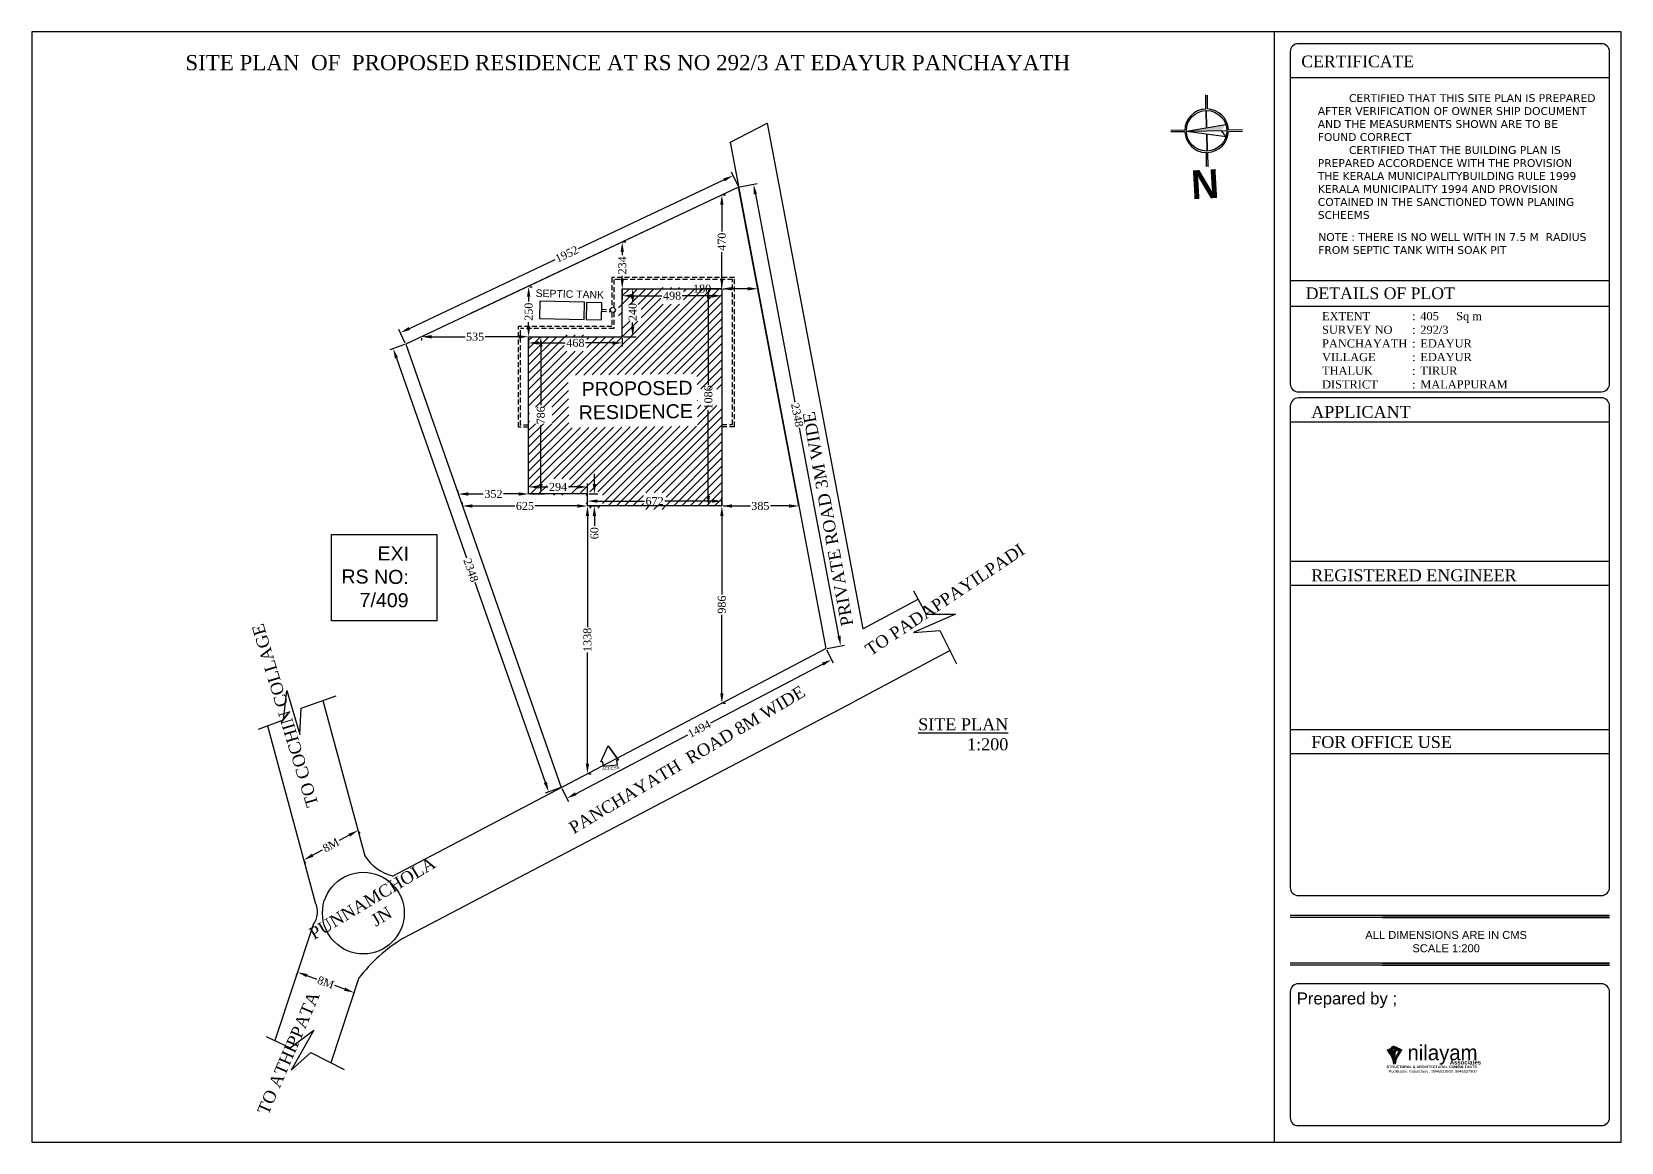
# Model space of a CAD drawing. Header units: inches. Extents: x -2903 to 3367, y -161 to 1064.
# Drawn here: x -49.4 to 30, y 254.5 to 310 of the extents above; entities that cross this region are included whole.
import ezdxf

# ---------------------------------------------------------------- set-up
doc = ezdxf.new("R2010")
doc.units = ezdxf.units.IN
doc.header["$MEASUREMENT"] = 0
doc.linetypes.add('ACAD_ISO03W100', pattern=[30, 12, -18])
doc.linetypes.add('DASHED2', pattern=[0.375, 0.25, -0.125])
doc.layers.add('--plan', color=7, linetype='Continuous')
doc.styles.add('SA', font='times.ttf')
doc.styles.get("Standard").update_dxf_attribs({"font": 'arial.ttf'})
doc.styles.add('style1', font='romand.shx', dxfattribs={"height": 5})
doc.dimstyles.new('400', dxfattribs={"dimtxt": 0.4, "dimasz": 0.5, "dimexe": 0.18, "dimexo": 0.0625, "dimgap": 0.09, "dimtad": 0, "dimdec": 0, "dimlfac": 100, "dimzin": 0, "dimdsep": 46, "dimtxsty": 'SA', "dimcen": 0.09, "dimadec": 0, "dimazin": 0, "dimtfac": 1, "dimtdec": 0, "dimtofl": 0, "dimtmove": 0, "dimatfit": 3, "dimfxl": 1, "dimtolj": 1, "dimtzin": 0, "dimarcsym": 0})

# ---------------------------------------------------------------- blocks, each defined once
blk = doc.blocks.new('*D498')
at = {"color": 0, "lineweight": -2, "transparency": 16777216}
for p, q in [((-14.129, 302.254), (-14.451, 302.935)), ((-14.826, 302.559), (-22.12, 299.115)), ((-30.561, 295.131), (-23.267, 298.574)), ((-30.769, 294.4), (-31.09, 295.08))]:
    blk.add_line(p, q, dxfattribs=at)
at = {"color": 0, "transparency": 16777216}
for points in [[(-14.862, 302.634), (-14.79, 302.483), (-14.374, 302.772)], [(-30.597, 295.206), (-30.525, 295.056), (-31.013, 294.918)]]:
    blk.add_solid(points, dxfattribs=at)
at = {"layer": 'Defpoints', "color": 0, "transparency": 16777216}
for p in [(-14.103, 302.198), (-31.013, 294.918), (-30.742, 294.343)]:
    blk.add_point(p, dxfattribs=at)
at = {"color": 0, "transparency": 16777216, "insert": (-22.693, 298.845), "char_height": 0.4, "attachment_point": 5, "rotation": 25.26928, "style": 'SA'}
blk.add_mtext('\\A1;1952', dxfattribs=at)
blk = doc.blocks.new('*D499')
at = {"color": 0, "lineweight": -2, "transparency": 16777216}
for p, q in [((-30.801, 294.323), (-31.538, 294.064)), ((-31.202, 293.652), (-27.699, 283.666)), ((-23.761, 272.439), (-27.264, 282.425)), ((-23.029, 272.166), (-23.765, 271.908))]:
    blk.add_line(p, q, dxfattribs=at)
at = {"color": 0, "transparency": 16777216}
for points in [[(-31.124, 293.68), (-31.281, 293.624), (-31.368, 294.124)], [(-23.682, 272.467), (-23.84, 272.412), (-23.596, 271.968)]]:
    blk.add_solid(points, dxfattribs=at)
at = {"layer": 'Defpoints', "color": 0, "transparency": 16777216}
for p in [(-30.742, 294.343), (-23.596, 271.968), (-22.97, 272.187)]:
    blk.add_point(p, dxfattribs=at)
at = {"color": 0, "transparency": 16777216, "insert": (-27.482, 283.046), "char_height": 0.4, "attachment_point": 5, "rotation": 289.33045, "style": 'SA'}
blk.add_mtext('\\A1;2348', dxfattribs=at)
blk = doc.blocks.new('*D500')
at = {"color": 0, "lineweight": -2, "transparency": 16777216}
for p, q in [((-9.71, 279.071), (-9.371, 278.424)), ((-9.897, 278.351), (-15.507, 275.409)), ((-22.242, 271.876), (-16.633, 274.818)), ((-22.941, 272.132), (-22.601, 271.484))]:
    blk.add_line(p, q, dxfattribs=at)
at = {"color": 0, "transparency": 16777216}
for points in [[(-9.936, 278.425), (-9.858, 278.277), (-9.454, 278.583)], [(-22.281, 271.95), (-22.203, 271.802), (-22.685, 271.644)]]:
    blk.add_solid(points, dxfattribs=at)
at = {"layer": 'Defpoints', "color": 0, "transparency": 16777216}
for p in [(-9.739, 279.127), (-9.454, 278.583), (-22.97, 272.187)]:
    blk.add_point(p, dxfattribs=at)
at = {"color": 0, "transparency": 16777216, "insert": (-16.07, 275.114), "char_height": 0.4, "attachment_point": 5, "rotation": 27.67845, "style": 'SA'}
blk.add_mtext('\\A1;1494', dxfattribs=at)
blk = doc.blocks.new('*D501')
at = {"color": 0, "lineweight": -2, "transparency": 16777216}
for p, q in [((-14.041, 302.209), (-13.178, 302.373)), ((-13.262, 301.848), (-11.296, 291.45)), ((-9.085, 279.76), (-11.051, 290.158)), ((-9.678, 279.138), (-8.815, 279.302))]:
    blk.add_line(p, q, dxfattribs=at)
at = {"color": 0, "transparency": 16777216}
for points in [[(-13.18, 301.863), (-13.344, 301.832), (-13.355, 302.339)], [(-9.003, 279.775), (-9.167, 279.744), (-8.992, 279.268)]]:
    blk.add_solid(points, dxfattribs=at)
at = {"layer": 'Defpoints', "color": 0, "transparency": 16777216}
for p in [(-14.103, 302.198), (-9.739, 279.127), (-8.992, 279.268)]:
    blk.add_point(p, dxfattribs=at)
at = {"color": 0, "transparency": 16777216, "insert": (-11.173, 290.804), "char_height": 0.4, "attachment_point": 5, "rotation": 280.70959, "style": 'SA'}
blk.add_mtext('\\A1;2348', dxfattribs=at)
blk = doc.blocks.new('*D487')
at = {"color": 0, "lineweight": -2, "transparency": 16777216}
for p, q in [((-24.535, 297.217), (-24.418, 297.217)), ((-24.598, 296.717), (-24.598, 296.483)), ((-24.598, 295.217), (-24.598, 295.451)), ((-24.535, 294.717), (-24.418, 294.717))]:
    blk.add_line(p, q, dxfattribs=at)
at = {"color": 0, "transparency": 16777216}
for points in [[(-24.681, 296.717), (-24.515, 296.717), (-24.598, 297.217)], [(-24.681, 295.217), (-24.515, 295.217), (-24.598, 294.717)]]:
    blk.add_solid(points, dxfattribs=at)
at = {"layer": 'Defpoints', "color": 0, "transparency": 16777216}
for p in [(-24.598, 297.217), (-24.598, 297.217), (-24.598, 294.717)]:
    blk.add_point(p, dxfattribs=at)
at = {"color": 0, "transparency": 16777216, "insert": (-24.598, 295.967), "char_height": 0.4, "attachment_point": 5, "rotation": 90, "style": 'SA'}
blk.add_mtext('\\A1;250', dxfattribs=at)
blk = doc.blocks.new('*D488')
at = {"color": 0, "lineweight": -2, "transparency": 16777216}
for p, q in [((-19.918, 298.953), (-19.918, 298.801)), ((-19.855, 299.453), (-19.738, 299.453)), ((-19.918, 297.617), (-19.918, 297.768)), ((-19.855, 297.117), (-19.738, 297.117))]:
    blk.add_line(p, q, dxfattribs=at)
at = {"color": 0, "transparency": 16777216}
for points in [[(-20.001, 298.953), (-19.835, 298.953), (-19.918, 299.453)], [(-20.001, 297.617), (-19.835, 297.617), (-19.918, 297.117)]]:
    blk.add_solid(points, dxfattribs=at)
at = {"layer": 'Defpoints', "color": 0, "transparency": 16777216}
for p in [(-19.918, 299.453), (-19.918, 297.117), (-19.918, 297.117)]:
    blk.add_point(p, dxfattribs=at)
at = {"color": 0, "transparency": 16777216, "insert": (-19.918, 298.285), "char_height": 0.4, "attachment_point": 5, "rotation": 90, "style": 'SA'}
blk.add_mtext('\\A1;234', dxfattribs=at)
blk = doc.blocks.new('*D489')
at = {"color": 0, "lineweight": -2, "transparency": 16777216}
for p, q in [((-14.938, 301.317), (-14.938, 299.985)), ((-14.875, 301.817), (-14.758, 301.817)), ((-14.938, 297.617), (-14.938, 298.949)), ((-14.875, 297.117), (-14.758, 297.117))]:
    blk.add_line(p, q, dxfattribs=at)
at = {"color": 0, "transparency": 16777216}
for points in [[(-15.021, 301.317), (-14.855, 301.317), (-14.938, 301.817)], [(-15.021, 297.617), (-14.855, 297.617), (-14.938, 297.117)]]:
    blk.add_solid(points, dxfattribs=at)
at = {"layer": 'Defpoints', "color": 0, "transparency": 16777216}
for p in [(-14.938, 301.817), (-14.938, 297.117), (-14.938, 297.117)]:
    blk.add_point(p, dxfattribs=at)
at = {"color": 0, "transparency": 16777216, "insert": (-14.938, 299.467), "char_height": 0.4, "attachment_point": 5, "rotation": 90, "style": 'SA'}
blk.add_mtext('\\A1;470', dxfattribs=at)
blk = doc.blocks.new('*D490')
at = {"color": 0, "lineweight": -2, "transparency": 16777216}
for p, q in [((-14.938, 297.179), (-14.938, 297.297)), ((-13.142, 297.179), (-13.142, 297.297)), ((-14.938, 297.117), (-15.438, 297.117)), ((-13.642, 297.117), (-14.438, 297.117))]:
    blk.add_line(p, q, dxfattribs=at)
at = {"color": 0, "transparency": 16777216}
for points in [[(-14.438, 297.2), (-14.438, 297.033), (-14.938, 297.117)], [(-13.642, 297.2), (-13.642, 297.033), (-13.142, 297.117)]]:
    blk.add_solid(points, dxfattribs=at)
at = {"layer": 'Defpoints', "color": 0, "transparency": 16777216}
for p in [(-14.938, 297.117), (-14.938, 297.117), (-13.142, 297.117)]:
    blk.add_point(p, dxfattribs=at)
at = {"color": 0, "transparency": 16777216, "insert": (-15.926, 297.117), "char_height": 0.4, "attachment_point": 5, "style": 'SA'}
blk.add_mtext('\\A1;180', dxfattribs=at)
blk = doc.blocks.new('*D491')
at = {"color": 0, "lineweight": -2, "transparency": 16777216}
for p, q in [((-14.938, 286.319), (-14.938, 286.437)), ((-14.438, 286.257), (-13.514, 286.257)), ((-11.588, 286.257), (-12.511, 286.257)), ((-11.088, 286.319), (-11.088, 286.437))]:
    blk.add_line(p, q, dxfattribs=at)
at = {"color": 0, "transparency": 16777216}
for points in [[(-14.438, 286.34), (-14.438, 286.173), (-14.938, 286.257)], [(-11.588, 286.34), (-11.588, 286.173), (-11.088, 286.257)]]:
    blk.add_solid(points, dxfattribs=at)
at = {"layer": 'Defpoints', "color": 0, "transparency": 16777216}
for p in [(-14.938, 286.257), (-14.938, 286.257), (-11.088, 286.257)]:
    blk.add_point(p, dxfattribs=at)
at = {"color": 0, "transparency": 16777216, "insert": (-13.013, 286.257), "char_height": 0.4, "attachment_point": 5, "style": 'SA'}
blk.add_mtext('\\A1;385', dxfattribs=at)
blk = doc.blocks.new('*D492')
at = {"color": 0, "lineweight": -2, "transparency": 16777216}
for p, q in [((-14.875, 286.257), (-14.758, 286.257)), ((-14.938, 285.757), (-14.938, 281.838)), ((-14.938, 276.9), (-14.938, 280.819)), ((-14.875, 276.4), (-14.758, 276.4))]:
    blk.add_line(p, q, dxfattribs=at)
at = {"color": 0, "transparency": 16777216}
for points in [[(-15.021, 285.757), (-14.855, 285.757), (-14.938, 286.257)], [(-15.021, 276.9), (-14.855, 276.9), (-14.938, 276.4)]]:
    blk.add_solid(points, dxfattribs=at)
at = {"layer": 'Defpoints', "color": 0, "transparency": 16777216}
for p in [(-14.938, 286.257), (-14.938, 286.257), (-14.938, 276.4)]:
    blk.add_point(p, dxfattribs=at)
at = {"color": 0, "transparency": 16777216, "insert": (-14.938, 281.328), "char_height": 0.4, "attachment_point": 5, "rotation": 90, "style": 'SA'}
blk.add_mtext('\\A1;986', dxfattribs=at)
blk = doc.blocks.new('*D493')
at = {"color": 0, "lineweight": -2, "transparency": 16777216}
for p, q in [((-21.595, 286.257), (-21.478, 286.257)), ((-21.658, 285.757), (-21.658, 280.195)), ((-21.658, 273.375), (-21.658, 278.937)), ((-21.595, 272.875), (-21.478, 272.875))]:
    blk.add_line(p, q, dxfattribs=at)
at = {"color": 0, "transparency": 16777216}
for points in [[(-21.741, 285.757), (-21.575, 285.757), (-21.658, 286.257)], [(-21.741, 273.375), (-21.575, 273.375), (-21.658, 272.875)]]:
    blk.add_solid(points, dxfattribs=at)
at = {"layer": 'Defpoints', "color": 0, "transparency": 16777216}
for p in [(-21.658, 286.257), (-21.658, 272.875), (-21.658, 272.875)]:
    blk.add_point(p, dxfattribs=at)
at = {"color": 0, "transparency": 16777216, "insert": (-21.658, 279.566), "char_height": 0.4, "attachment_point": 5, "rotation": 90, "style": 'SA'}
blk.add_mtext('\\A1;1338', dxfattribs=at)
blk = doc.blocks.new('*D494')
at = {"color": 0, "lineweight": -2, "transparency": 16777216}
for p, q in [((-28.116, 286.919), (-28.116, 287.037)), ((-27.616, 286.857), (-26.866, 286.857)), ((-25.098, 286.857), (-25.848, 286.857)), ((-24.598, 286.919), (-24.598, 287.037))]:
    blk.add_line(p, q, dxfattribs=at)
at = {"color": 0, "transparency": 16777216}
for points in [[(-27.616, 286.94), (-27.616, 286.773), (-28.116, 286.857)], [(-25.098, 286.94), (-25.098, 286.773), (-24.598, 286.857)]]:
    blk.add_solid(points, dxfattribs=at)
at = {"layer": 'Defpoints', "color": 0, "transparency": 16777216}
for p in [(-28.116, 286.857), (-24.598, 286.857), (-24.598, 286.857)]:
    blk.add_point(p, dxfattribs=at)
at = {"color": 0, "transparency": 16777216, "insert": (-26.357, 286.857), "char_height": 0.4, "attachment_point": 5, "style": 'SA'}
blk.add_mtext('\\A1;352', dxfattribs=at)
blk = doc.blocks.new('*D495')
at = {"color": 0, "lineweight": -2, "transparency": 16777216}
for p, q in [((-29.951, 294.654), (-29.951, 294.537)), ((-29.451, 294.717), (-27.774, 294.717)), ((-25.098, 294.717), (-26.775, 294.717)), ((-24.598, 294.654), (-24.598, 294.537))]:
    blk.add_line(p, q, dxfattribs=at)
at = {"color": 0, "transparency": 16777216}
for points in [[(-29.451, 294.8), (-29.451, 294.633), (-29.951, 294.717)], [(-25.098, 294.8), (-25.098, 294.633), (-24.598, 294.717)]]:
    blk.add_solid(points, dxfattribs=at)
at = {"layer": 'Defpoints', "color": 0, "transparency": 16777216}
for p in [(-29.951, 294.717), (-29.951, 294.717), (-24.598, 294.717)]:
    blk.add_point(p, dxfattribs=at)
at = {"color": 0, "transparency": 16777216, "insert": (-27.274, 294.717), "char_height": 0.4, "attachment_point": 5, "style": 'SA'}
blk.add_mtext('\\A1;535', dxfattribs=at)
blk = doc.blocks.new('*D496')
at = {"color": 0, "lineweight": -2, "transparency": 16777216}
for p, q in [((-27.905, 286.319), (-27.905, 286.437)), ((-27.405, 286.257), (-25.282, 286.257)), ((-22.158, 286.257), (-24.281, 286.257)), ((-21.658, 286.319), (-21.658, 286.437))]:
    blk.add_line(p, q, dxfattribs=at)
at = {"color": 0, "transparency": 16777216}
for points in [[(-27.405, 286.34), (-27.405, 286.173), (-27.905, 286.257)], [(-22.158, 286.34), (-22.158, 286.173), (-21.658, 286.257)]]:
    blk.add_solid(points, dxfattribs=at)
at = {"layer": 'Defpoints', "color": 0, "transparency": 16777216}
for p in [(-27.905, 286.257), (-27.905, 286.257), (-21.658, 286.257)]:
    blk.add_point(p, dxfattribs=at)
at = {"color": 0, "transparency": 16777216, "insert": (-24.782, 286.257), "char_height": 0.4, "attachment_point": 5, "style": 'SA'}
blk.add_mtext('\\A1;625', dxfattribs=at)
blk = doc.blocks.new('*D502')
at = {"color": 0, "lineweight": -2, "transparency": 16777216}
for p, q in [((-15, 297.117), (-15.795, 297.117)), ((-15.615, 296.617), (-15.615, 292.321)), ((-15.615, 286.757), (-15.615, 291.052)), ((-15, 286.257), (-15.795, 286.257))]:
    blk.add_line(p, q, dxfattribs=at)
at = {"color": 0, "transparency": 16777216}
for points in [[(-15.698, 296.617), (-15.531, 296.617), (-15.615, 297.117)], [(-15.698, 286.757), (-15.531, 286.757), (-15.615, 286.257)]]:
    blk.add_solid(points, dxfattribs=at)
at = {"layer": 'Defpoints', "color": 0, "transparency": 16777216}
for p in [(-14.938, 297.117), (-15.615, 286.257), (-14.938, 286.257)]:
    blk.add_point(p, dxfattribs=at)
at = {"color": 0, "transparency": 16777216, "insert": (-15.615, 291.687), "char_height": 0.4, "attachment_point": 5, "rotation": 90, "style": 'SA'}
blk.add_mtext('\\A1;1086', dxfattribs=at)
blk = doc.blocks.new('*D503')
at = {"color": 0, "lineweight": -2, "transparency": 16777216}
for p, q in [((-19.918, 297.054), (-19.918, 296.583)), ((-19.418, 296.763), (-17.939, 296.763)), ((-15.438, 296.763), (-16.917, 296.763)), ((-14.938, 297.054), (-14.938, 296.583))]:
    blk.add_line(p, q, dxfattribs=at)
at = {"color": 0, "transparency": 16777216}
for points in [[(-19.418, 296.847), (-19.418, 296.68), (-19.918, 296.763)], [(-15.438, 296.847), (-15.438, 296.68), (-14.938, 296.763)]]:
    blk.add_solid(points, dxfattribs=at)
at = {"layer": 'Defpoints', "color": 0, "transparency": 16777216}
for p in [(-19.918, 297.117), (-14.938, 297.117), (-14.938, 296.763)]:
    blk.add_point(p, dxfattribs=at)
at = {"color": 0, "transparency": 16777216, "insert": (-17.428, 296.763), "char_height": 0.4, "attachment_point": 5, "style": 'SA'}
blk.add_mtext('\\A1;498', dxfattribs=at)
blk = doc.blocks.new('*D504')
at = {"color": 0, "lineweight": -2, "transparency": 16777216}
for p, q in [((-19.855, 297.117), (-19.217, 297.117)), ((-19.397, 296.617), (-19.397, 296.468)), ((-19.397, 295.217), (-19.397, 295.436)), ((-19.855, 294.717), (-19.217, 294.717))]:
    blk.add_line(p, q, dxfattribs=at)
at = {"color": 0, "transparency": 16777216}
for points in [[(-19.48, 296.617), (-19.314, 296.617), (-19.397, 297.117)], [(-19.48, 295.217), (-19.314, 295.217), (-19.397, 294.717)]]:
    blk.add_solid(points, dxfattribs=at)
at = {"layer": 'Defpoints', "color": 0, "transparency": 16777216}
for p in [(-19.918, 297.117), (-19.397, 297.117), (-19.918, 294.717)]:
    blk.add_point(p, dxfattribs=at)
at = {"color": 0, "transparency": 16777216, "insert": (-19.397, 295.952), "char_height": 0.4, "attachment_point": 5, "rotation": 90, "style": 'SA'}
blk.add_mtext('\\A1;240', dxfattribs=at)
blk = doc.blocks.new('*D505')
at = {"color": 0, "lineweight": -2, "transparency": 16777216}
for p, q in [((-24.598, 294.654), (-24.598, 294.227)), ((-24.098, 294.407), (-22.769, 294.407)), ((-20.418, 294.407), (-21.747, 294.407)), ((-19.918, 294.654), (-19.918, 294.227))]:
    blk.add_line(p, q, dxfattribs=at)
at = {"color": 0, "transparency": 16777216}
for points in [[(-24.098, 294.491), (-24.098, 294.324), (-24.598, 294.407)], [(-20.418, 294.491), (-20.418, 294.324), (-19.918, 294.407)]]:
    blk.add_solid(points, dxfattribs=at)
at = {"layer": 'Defpoints', "color": 0, "transparency": 16777216}
for p in [(-24.598, 294.717), (-24.598, 294.407), (-19.918, 294.717)]:
    blk.add_point(p, dxfattribs=at)
at = {"color": 0, "transparency": 16777216, "insert": (-22.258, 294.407), "char_height": 0.4, "attachment_point": 5, "style": 'SA'}
blk.add_mtext('\\A1;468', dxfattribs=at)
blk = doc.blocks.new('*D506')
at = {"color": 0, "lineweight": -2, "transparency": 16777216}
for p, q in [((-24.535, 294.717), (-23.806, 294.717)), ((-23.986, 294.217), (-23.986, 291.297)), ((-23.986, 287.357), (-23.986, 290.276)), ((-24.535, 286.857), (-23.806, 286.857))]:
    blk.add_line(p, q, dxfattribs=at)
at = {"color": 0, "transparency": 16777216}
for points in [[(-24.07, 294.217), (-23.903, 294.217), (-23.986, 294.717)], [(-24.07, 287.357), (-23.903, 287.357), (-23.986, 286.857)]]:
    blk.add_solid(points, dxfattribs=at)
at = {"layer": 'Defpoints', "color": 0, "transparency": 16777216}
for p in [(-24.598, 294.717), (-24.598, 286.857), (-23.986, 286.857)]:
    blk.add_point(p, dxfattribs=at)
at = {"color": 0, "transparency": 16777216, "insert": (-23.986, 290.787), "char_height": 0.4, "attachment_point": 5, "rotation": 90, "style": 'SA'}
blk.add_mtext('\\A1;786', dxfattribs=at)
blk = doc.blocks.new('*D507')
at = {"color": 0, "lineweight": -2, "transparency": 16777216}
for p, q in [((-24.598, 286.919), (-24.598, 287.389)), ((-24.098, 287.209), (-23.644, 287.209)), ((-22.158, 287.209), (-22.611, 287.209)), ((-21.658, 286.919), (-21.658, 287.389))]:
    blk.add_line(p, q, dxfattribs=at)
at = {"color": 0, "transparency": 16777216}
for points in [[(-24.098, 287.292), (-24.098, 287.126), (-24.598, 287.209)], [(-22.158, 287.292), (-22.158, 287.126), (-21.658, 287.209)]]:
    blk.add_solid(points, dxfattribs=at)
at = {"layer": 'Defpoints', "color": 0, "transparency": 16777216}
for p in [(-24.598, 287.209), (-24.598, 286.857), (-21.658, 286.857)]:
    blk.add_point(p, dxfattribs=at)
at = {"color": 0, "transparency": 16777216, "insert": (-23.128, 287.209), "char_height": 0.4, "attachment_point": 5, "style": 'SA'}
blk.add_mtext('\\A1;294', dxfattribs=at)
blk = doc.blocks.new('*D508')
at = {"color": 0, "lineweight": -2, "transparency": 16777216}
for p, q in [((-21.311, 287.357), (-21.311, 287.857)), ((-21.595, 286.857), (-21.131, 286.857)), ((-21.595, 286.257), (-21.131, 286.257)), ((-21.311, 285.757), (-21.311, 285.257))]:
    blk.add_line(p, q, dxfattribs=at)
at = {"color": 0, "transparency": 16777216}
for points in [[(-21.395, 287.357), (-21.228, 287.357), (-21.311, 286.857)], [(-21.395, 285.757), (-21.228, 285.757), (-21.311, 286.257)]]:
    blk.add_solid(points, dxfattribs=at)
at = {"layer": 'Defpoints', "color": 0, "transparency": 16777216}
for p in [(-21.658, 286.857), (-21.658, 286.257), (-21.311, 286.257)]:
    blk.add_point(p, dxfattribs=at)
at = {"color": 0, "transparency": 16777216, "insert": (-21.311, 284.895), "char_height": 0.4, "attachment_point": 5, "rotation": 90, "style": 'SA'}
blk.add_mtext('\\A1;60', dxfattribs=at)
blk = doc.blocks.new('*D509')
at = {"color": 0, "lineweight": -2, "transparency": 16777216}
for p, q in [((-21.658, 286.319), (-21.658, 286.682)), ((-21.158, 286.502), (-18.806, 286.502)), ((-15.438, 286.502), (-17.79, 286.502)), ((-14.938, 286.319), (-14.938, 286.682))]:
    blk.add_line(p, q, dxfattribs=at)
at = {"color": 0, "transparency": 16777216}
for points in [[(-21.158, 286.586), (-21.158, 286.419), (-21.658, 286.502)], [(-15.438, 286.586), (-15.438, 286.419), (-14.938, 286.502)]]:
    blk.add_solid(points, dxfattribs=at)
at = {"layer": 'Defpoints', "color": 0, "transparency": 16777216}
for p in [(-21.658, 286.502), (-21.658, 286.257), (-14.938, 286.257)]:
    blk.add_point(p, dxfattribs=at)
at = {"color": 0, "transparency": 16777216, "insert": (-18.298, 286.502), "char_height": 0.4, "attachment_point": 5, "style": 'SA'}
blk.add_mtext('\\A1;672', dxfattribs=at)
blk = doc.blocks.new('nilayan new')
h = blk.add_hatch(color=256)
h.set_gradient(color1=(171, 171, 160), color2=(233, 233, 231), one_color=1, tint=0.91)
h.paths.add_polyline_path([(-543.265, 296.076), (-543.464, 295.991), (-543.303, 295.916), (-543.099, 296.007)])
h.paths.add_polyline_path([(-543.099, 296.007), (-543.303, 295.916, -0.197043), (-543.05, 295.133, 0.041266), (-543.013, 295.39, -0.030102), (-543.013, 295.58, 0.069334)])
h.paths.add_polyline_path([(-542.927, 296.007), (-542.722, 295.916), (-542.561, 295.991), (-542.76, 296.076)])
h.paths.add_polyline_path([(-542.561, 295.991), (-542.722, 295.916, 0.197043), (-542.976, 295.133, -0.158169)])
h = blk.add_hatch(color=256)
h.set_gradient(color1=(13, 97, 231), color2=(163, 196, 250), one_color=1, tint=0.81, name='HEMISPHERICAL')
h.paths.add_polyline_path([(-542.848, 296.148), (-543.052, 296.23), (-543.218, 296.149), (-543.018, 296.064)])
h.paths.add_polyline_path([(-543.016, 295.622, -0.006631), (-543.013, 295.58, -0.069334), (-542.927, 296.007), (-542.882, 296.026), (-542.848, 296.148), (-543.018, 296.064)])
for p, q in [((-543.464, 295.991), (-543.265, 296.076)), ((-543.303, 295.916), (-543.464, 295.991)), ((-543.099, 296.007), (-543.303, 295.916)), ((-543.265, 296.076), (-543.099, 296.007)), ((-543.052, 296.23), (-543.218, 296.149)), ((-543.018, 296.064), (-543.218, 296.149)), ((-543.218, 296.149), (-543.163, 296.034)), ((-543.052, 296.23), (-542.848, 296.148)), ((-542.848, 296.148), (-543.018, 296.064)), ((-543.018, 296.064), (-543.016, 295.622)), ((-542.76, 296.076), (-542.927, 296.007)), ((-542.927, 296.007), (-542.722, 295.916)), ((-542.848, 296.148), (-542.882, 296.026)), ((-542.561, 295.991), (-542.76, 296.076)), ((-542.722, 295.916), (-542.561, 295.991))]:
    blk.add_line(p, q)
for points in [[(-543.265, 296.076), (-543.099, 296.007), (-543.303, 295.916), (-543.464, 295.991), (-543.265, 296.076)], [(-542.76, 296.076), (-542.561, 295.991), (-542.722, 295.916), (-542.927, 296.007), (-542.76, 296.076)]]:
    blk.add_lwpolyline(points)
for centre, radius, start, end in [((-544.579, 294.922), 1.544, 7.82588, 43.77778), ((-544.132, 295.215), 1.085, 355.64458, 40.23232), ((-544.588, 295.485), 1.579, 347.09944, 19.3132), ((-541.437, 295.485), 1.579, 160.6868, 192.90056), ((-541.893, 295.215), 1.085, 139.76768, 184.35542), ((-541.446, 294.922), 1.544, 136.22222, 172.17412)]:
    blk.add_arc(centre, radius, start, end)
at = {"attachment_point": 1}
for s, width, insert, char_height in [('{\\fBauhaus|b0|i0|c0|p2;\\C5;nilayam}', 18.84828, (-542.225, 296.297), 0.92248), ('Pookkattiri: Valanchery , 9946023500 ,9946027500', 13.33237, (-543.366, 294.786), 0.168)]:
    blk.add_mtext_dynamic_manual_height_columns(s, width=width, gutter_width=1, heights=[0], dxfattribs=dict(at, insert=insert, char_height=char_height))
for s, insert, char_height, width in [('{\\fBauhaus|b1|i0|c0|p2;Associates}', (-539.651, 295.373), 0.25945, 11.05359), ('{\\fArial Greek|b1|i0|c0|p34;STRUCTURAL & ARCHITECTURAL CONSULTANTS}', (-543.495, 295.051), 0.16, 15.33754)]:
    blk.add_mtext(s, dxfattribs=dict(at, insert=insert, char_height=char_height, width=width))
blk = doc.blocks.new('*D510')
at = {"color": 0, "lineweight": -2, "transparency": 16777216}
for p, q in [((-36.151, 262.958), (-36.214, 262.785)), ((-35.682, 262.785), (-35.189, 262.607)), ((-33.8, 262.106), (-34.293, 262.284)), ((-33.329, 261.939), (-33.391, 261.767))]:
    blk.add_line(p, q, dxfattribs=at)
at = {"color": 0, "transparency": 16777216}
for points in [[(-35.654, 262.863), (-35.71, 262.707), (-36.152, 262.955)], [(-33.772, 262.184), (-33.828, 262.027), (-33.33, 261.936)]]:
    blk.add_solid(points, dxfattribs=at)
at = {"layer": 'Defpoints', "color": 0, "transparency": 16777216}
for p in [(-36.13, 263.017), (-33.33, 261.936), (-33.307, 261.998)]:
    blk.add_point(p, dxfattribs=at)
at = {"color": 0, "transparency": 16777216, "insert": (-34.741, 262.445), "char_height": 0.4, "attachment_point": 5, "rotation": 340.15577, "style": 'SA'}
blk.add_mtext('\\A1;8M', dxfattribs=at)
blk = doc.blocks.new('*D497')
at = {"color": 0, "lineweight": -2, "transparency": 16777216}
for p, q in [((-33.568, 269.801), (-34.065, 269.529)), ((-33.112, 270.009), (-33.043, 269.883)), ((-35.398, 268.801), (-34.901, 269.073)), ((-35.82, 268.53), (-35.751, 268.404))]:
    blk.add_line(p, q, dxfattribs=at)
at = {"color": 0, "transparency": 16777216}
for points in [[(-33.608, 269.874), (-33.528, 269.728), (-33.129, 270.041)], [(-35.438, 268.875), (-35.358, 268.728), (-35.837, 268.562)]]:
    blk.add_solid(points, dxfattribs=at)
at = {"layer": 'Defpoints', "color": 0, "transparency": 16777216}
for p in [(-33.142, 270.064), (-33.129, 270.041), (-35.85, 268.585)]:
    blk.add_point(p, dxfattribs=at)
at = {"color": 0, "transparency": 16777216, "insert": (-34.483, 269.301), "char_height": 0.4, "attachment_point": 5, "rotation": 28.63876, "style": 'SA'}
blk.add_mtext('\\A1;8M', dxfattribs=at)

msp = doc.modelspace()

# ---------------------------------------------------------------- hatches: boundary and pattern name
h = msp.add_hatch(color=7)
h.set_gradient(color1=(232, 75, 23), one_color=1, tint=1)
h.paths.add_polyline_path([(10.031, 305.026), (10.254, 305.334), (8.284, 304.99)])
at = {"transparency": 33554562}
h = msp.add_hatch(dxfattribs=at)
h.set_pattern_fill('ANSI31', color=256, scale=0.091)
h.set_pattern_definition([(45, (-584.41884, -116.96717), (-0.20430083, 0.20430083), [])])
h.paths.add_polyline_path([(-14.938, 297.117), (-19.918, 297.117), (-19.918, 294.717), (-24.598, 294.717), (-24.598, 286.857), (-21.658, 286.857), (-21.658, 286.257), (-14.938, 286.257)])
h.paths.add_polyline_path([(-16.147, 291.301), (-14.911, 291.272), (-14.911, 292.096), (-16.172, 292.108)])
h.paths.add_polyline_path([(-17.985, 296.348), (-16.853, 296.348), (-16.853, 297.173), (-17.985, 297.173)])
h.paths.add_polyline_path([(-20.099, 295.502), (-18.967, 295.502), (-18.967, 296.326), (-20.099, 296.326)], flags=17)
h.paths.add_polyline_path([(-22.815, 293.992), (-21.683, 293.992), (-21.683, 294.817), (-22.815, 294.817)], flags=16)
h.paths.add_polyline_path([(-24.553, 290.372), (-23.421, 290.372), (-23.421, 291.196), (-24.553, 291.196)], flags=16)
h.paths.add_polyline_path([(-23.689, 286.794), (-22.556, 286.794), (-22.556, 287.618), (-23.689, 287.618)], flags=17)
h.paths.add_polyline_path([(-21.719, 286.142), (-20.898, 286.142), (-20.898, 286.966), (-21.719, 286.966)])
h.paths.add_polyline_path([(-18.86, 286.087), (-17.727, 286.087), (-17.727, 286.912), (-18.86, 286.912)])
h.paths.add_polyline_path([(-22.587, 290.168), (-16.152, 290.252), (-16.186, 292.873), (-22.622, 292.789)], flags=16)

# ---------------------------------------------------------------- linework, layer by layer
for p, q in [((12.666, 309.96), (12.666, 254.456)), ((13.454, 307.673), (29.439, 307.673)), ((-14.544, 304.429), (-12.673, 305.399)), ((-12.673, 305.399), (-7.891, 280.117)), ((-14.526, 304.438), (-9.739, 279.127)), ((-14.103, 302.198), (-30.742, 294.343)), ((-14.103, 302.198), (-27.504, 295.872)), ((-11.088, 286.257), (-14.103, 302.198)), ((13.478, 297.535), (29.406, 297.535)), ((-20.952, 295.989), (-20.952, 295.989)), ((-20.952, 295.989), (-20.952, 295.989)), ((13.477, 296.243), (29.405, 296.243)), ((-30.742, 294.343), (-22.97, 272.187)), ((29.039, 291.664), (13.877, 291.664)), ((13.478, 290.458), (29.438, 290.458)), ((13.478, 283.499), (29.113, 283.499)), ((13.478, 283.499), (29.438, 283.499)), ((13.478, 282.292), (29.438, 282.292)), ((-7.891, 280.117), (-5.126, 281.598)), ((-5.35, 282.021), (-4.728, 280.842)), ((-3.251, 280.857), (-5.356, 279.934)), ((-4.728, 280.842), (-3.251, 280.857)), ((-5.356, 279.934), (-4.037, 280.038)), ((-4.037, 280.038), (-3.21, 278.367)), ((-31.405, 267.762), (-9.739, 279.127)), ((-8.323, 276.482), (-3.545, 279.042)), ((-36.859, 275.574), (-36.69, 277.041)), ((-36.69, 277.041), (-36.035, 274.837)), ((-35.975, 276.159), (-34.215, 276.772)), ((-34.893, 276.536), (-32.79, 268.764)), ((-36.035, 274.837), (-35.975, 276.159)), ((-30.863, 264.659), (-8.346, 276.47)), ((-38.106, 275.103), (-36.859, 275.574)), ((-37.658, 275.272), (-35.269, 266.44)), ((13.478, 275.093), (29.438, 275.093)), ((13.478, 275.093), (29.113, 275.093)), ((-20.982, 273.464), (-20.621, 274.268)), ((-20.621, 274.268), (-20.108, 273.559)), ((-20.108, 273.559), (-20.592, 274.228)), ((-20.889, 273.474), (-20.982, 273.464)), ((-20.862, 273.232), (-20.889, 273.474)), ((-20.108, 273.559), (-20.202, 273.549)), ((-20.202, 273.549), (-20.176, 273.306)), ((13.478, 273.887), (29.438, 273.887)), ((-20.176, 273.306), (-20.862, 273.232)), ((29.438, 265.79), (13.478, 265.79)), ((29.438, 265.69), (13.478, 265.69)), ((18.087, 265.79), (29.438, 265.79)), ((18.087, 265.69), (29.438, 265.69)), ((-35.363, 265.327), (-37.287, 259.533)), ((29.438, 263.411), (13.478, 263.411)), ((29.438, 263.311), (13.478, 263.311)), ((18.087, 263.411), (29.438, 263.411)), ((18.087, 263.411), (29.438, 263.411)), ((18.087, 263.311), (29.438, 263.311)), ((18.087, 263.311), (29.438, 263.311)), ((-33.086, 262.664), (-34.492, 258.43)), ((-36.515, 259.166), (-35.34, 260.06)), ((-35.34, 260.06), (-36.476, 258.061)), ((-37.718, 259.739), (-36.515, 259.166)), ((-36.476, 258.061), (-35.481, 258.933)), ((-35.481, 258.933), (-33.819, 258.088))]:
    msp.add_line(p, q)
at = {"color": 7}
for p, q in [((9.238, 306.805), (9.245, 306.1)), ((9.316, 306.796), (9.323, 306.1)), ((9.275, 306.022), (9.292, 305.166)), ((9.292, 305.166), (9.275, 306.022)), ((8.284, 304.99), (10.254, 305.334)), ((8.205, 305.038), (7.506, 305.031)), ((8.206, 304.96), (7.507, 304.953)), ((8.284, 304.99), (10.307, 305.031)), ((8.284, 304.99), (10.307, 305.031)), ((8.284, 304.99), (10.267, 304.727)), ((9.299, 304.855), (9.316, 303.999)), ((9.316, 303.999), (9.299, 304.855)), ((10.267, 304.727), (10.031, 305.026)), ((10.385, 305.061), (11.084, 305.068)), ((10.386, 304.983), (11.085, 304.99)), ((9.268, 303.921), (9.275, 303.222)), ((9.346, 303.922), (9.353, 303.216))]:
    msp.add_line(p, q, dxfattribs=at)
at = {"linetype": 'DASHED2'}
for p, q in [((-14.299, 297.678), (-20.431, 297.678)), ((-20.431, 297.678), (-20.431, 296.186)), ((-14.399, 297.578), (-20.331, 297.578)), ((-20.331, 297.578), (-20.331, 296.178)), ((-14.399, 290.327), (-14.399, 297.578)), ((-14.299, 290.227), (-14.299, 297.678)), ((-20.952, 295.989), (-20.5, 295.985)), ((-20.951, 296.089), (-20.521, 296.085)), ((-20.431, 295.934), (-20.431, 295.223)), ((-20.331, 295.942), (-20.331, 295.123)), ((-25.109, 290.203), (-25.109, 295.223)), ((-20.431, 295.223), (-25.109, 295.223)), ((-25.009, 290.303), (-25.009, 295.123)), ((-20.331, 295.123), (-25.009, 295.123)), ((-24.598, 290.203), (-25.109, 290.203)), ((-24.598, 290.303), (-25.009, 290.303)), ((-14.938, 290.327), (-14.399, 290.327)), ((-14.938, 290.227), (-14.299, 290.227))]:
    msp.add_line(p, q, dxfattribs=at)
at = {"color": 0}
msp.add_lwpolyline([(-49.436, 254.456), (30.022, 254.456), (30.022, 309.96), (-49.436, 309.96)], close=True, dxfattribs=at)
for points in [[(29.438, 297.814), (29.439, 308.845), (29.439, 308.965, 0.414214), (29.04, 309.364), (13.878, 309.364, 0.426368), (13.479, 308.965), (13.479, 308.845)], [(13.478, 308.845), (13.478, 292.61), (13.478, 292.363, 0.426368), (13.877, 291.964), (29.039, 291.964, 0.414214), (29.438, 292.363), (29.438, 292.61), (29.438, 297.814)], [(29.438, 260.983), (29.438, 261.974, 0.414214), (29.039, 262.373), (13.877, 262.373, 0.426368), (13.478, 261.974), (13.478, 260.983)], [(13.478, 260.983), (13.478, 255.682, 0.426368), (13.877, 255.283), (29.039, 255.283, 0.414214), (29.438, 255.682), (29.438, 260.983)]]:
    msp.add_lwpolyline(points, format="xyb")
msp.add_lwpolyline([(-21.658, 286.857), (-24.598, 286.857), (-24.598, 294.717), (-19.918, 294.717), (-19.918, 297.117), (-14.938, 297.117), (-14.938, 286.257), (-21.658, 286.257), (-21.658, 286.857)])
at = {"transparency": 33554687}
for points in [[(-24.058, 295.625), (-21.826, 295.577), (-21.807, 296.438), (-24.039, 296.487)], [(-21.716, 295.574), (-20.961, 295.558), (-20.942, 296.42), (-21.697, 296.436)]]:
    msp.add_lwpolyline(points, close=True, dxfattribs=at)
msp.add_lwpolyline([(29.438, 267.186), (29.438, 291.265, 0.414214), (29.039, 291.664), (13.877, 291.664, 0.386735), (13.478, 291.265), (13.478, 267.186, 0.438417), (13.877, 266.787), (29.039, 266.787, 0.414214)], format="xyb", close=True)
msp.add_lwpolyline([(-34.454, 284.835), (-29.181, 284.835), (-29.181, 280.511), (-34.454, 280.511)], close=True)
at = {"color": 7}
msp.add_circle((9.295, 305.011), 1.012, dxfattribs=at)
for centre, radius in [((-20.391, 296.06), 0.132), ((-32.86, 265.909), 2.044)]:
    msp.add_circle(centre, radius)
for centre, radius, start, end in [((9.295, 305.011), 1.09, 92.62652, 178.53919), ((9.295, 305.011), 1.09, 2.64209, 88.53919), ((9.296, 305.012), 1.091, 182.70836, 268.51101), ((9.295, 305.011), 1.09, 272.64237, 358.53919)]:
    msp.add_arc(centre, radius, start, end, dxfattribs=at)
for centre, radius, start, end in [((-30.721, 270.167), 2.5, 214.15326, 254.11511), ((-36.215, 265.959), 1.061, 323.4292, 26.93332), ((-26.343, 257.385), 8.564, 121.85838, 141.94518)]:
    msp.add_arc(centre, radius, start, end)

# ---------------------------------------------------------------- block references
at = {"xscale": 0.8233197994302455, "yscale": 0.8233197994302455, "zscale": 0.8233197994302455}
msp.add_blockref('nilayan new', (465.763, 15.368), dxfattribs=at)

# ---------------------------------------------------------------- texts
at = {"layer": '--plan', "ltscale": 0.1, "char_height": 0.6096, "width": 46.54242, "attachment_point": 1, "style": 'SA'}
for s, insert, rotation in [('PRIVATE ROAD 3M WIDE', (-8.967, 280.212), 100.26492), ('TO PADAPPAYILPADI ', (-7.848, 279.247), 33.59945), ('TO COCHIN COLLAGE ', (-35.679, 271.146), 106.93296), ('PANCHAYATH  ROAD 8M WIDE', (-22.659, 270.371), 30.84294), ('PUNNAMCHOLA\\P             JN', (-35.641, 265.08), 30.84294), ('TO ATHIPPATA ', (-38.186, 256.019), 66.71427)]:
    msp.add_mtext(s, dxfattribs=dict(at, insert=insert, rotation=rotation))
at = {"layer": '--plan', "ltscale": 0.1, "insert": (-23.242, 275.645), "char_height": 0.6, "width": 22.62466, "attachment_point": 1, "style": 'SA'}
msp.add_mtext('\\pxqr;{\\LSITE PLAN\\P}1:200', dxfattribs=at)
at = {"color": 6, "insert": (-51.431, 308.8), "char_height": 0.76, "width": 60.70622, "attachment_point": 1, "style": 'SA'}
msp.add_mtext('\\A1;\\pxqc;{\\C256;          SITE PLAN  OF  PROPOSED RESIDENCE AT RS NO 292/3 AT EDAYUR PANCHAYATH   }', dxfattribs=at)
at = {"attachment_point": 1}
for s, insert, char_height, width, style in [('{\\fTimes New Roman|b0|i0|c0|p18;CERTIFICATE}', (14.03, 308.771), 0.58425, 44.41204, 'SA'), ('{\\fVerdana|b0|i0|c0|p34;NOTE : THERE IS NO WELL WITH IN 7.5 M  RADIUS FROM SEPTIC TANK WITH SOAK PIT}', (14.877, 299.895), 0.3895, 14.78911, 'SA'), ('{\\fTimes New Roman|b0|i0|c0|p18;DETAILS OF PLOT}', (14.251, 297.183), 0.58425, 44.41204, 'SA'), ('{\\fTimes New Roman|b0|i0|c0|p18;APPLICANT}', (14.525, 291.257), 0.5985, 5.9548, 'style1'), ('{\\fTimes New Roman|b0|i0|c0|p18;REGISTERED ENGINEER}', (14.525, 283.091), 0.5985, 17.0473, 'style1'), ('{\\fTimes New Roman|b0|i0|c0|p18;FOR OFFICE USE}', (14.525, 274.76), 0.5985, 19.37305, 'style1')]:
    msp.add_mtext(s, dxfattribs=dict(at, insert=insert, char_height=char_height, width=width, style=style))
at = {"linetype": 'ACAD_ISO03W100', "insert": (14.854, 306.842), "char_height": 0.3895, "width": 13.84459, "attachment_point": 1, "style": 'SA'}
msp.add_mtext('{\\fVerdana|b0|i0|c0|p34;^ICERTIFIED THAT THIS SITE PLAN IS PREPARED AFTER VERIFICATION OF OWNER SHIP DOCUMENT AND THE MEASURMENTS SHOWN ARE TO BE FOUND CORRECT\\P^ICERTIFIED THAT THE BUILDING PLAN IS PREPARED ACCORDENCE WITH THE PROVISION THE KERALA MUNICIPALITYBUILDING RULE 1999 KERALA MUNICIPALITY 1994 AND PROVISION COTAINED IN THE SANCTIONED TOWN PLANING SCHEEMS}', dxfattribs=at)
at = {"color": 7, "insert": (9.256, 301.624), "char_height": 1.44085, "width": 30.43195, "attachment_point": 2, "rotation": 183.24386, "style": 'SA'}
msp.add_mtext('{\\fStylus BT|b1|i0|c0|p34;N}', dxfattribs=at)
at = {"linetype": 'ByBlock', "transparency": 33554687, "attachment_point": 3}
for s, insert, char_height, width, rotation in [('SEPTIC TANK ', (-20.824, 296.991), 0.37369, 4.17136, 358.43007), ('PROPOSED RESIDENCE', (-16.409, 292.522), 0.7, 7.81386, 0.75212)]:
    msp.add_mtext(s, dxfattribs=dict(at, insert=insert, char_height=char_height, width=width, rotation=rotation))
at = {"color": 240, "true_color": 0xed1f24, "insert": (15.067, 295.954), "char_height": 0.40929, "width": 11.77854, "attachment_point": 1, "style": 'SA'}
msp.add_mtext('\\pxt10,11,12;{\\C256;EXTENT^I^I:^I405^I Sq m\\P\\pt11,12;SURVEY NO^I:^I292/3\\PPANCHAYATH ^I:^IEDAYUR\\PVILLAGE^I:^IEDAYUR \\P\\pt10,11,12;THALUK^I^I:^ITIRUR\\PDISTRICT^I^I:^IMALAPPURAM}', dxfattribs=at)
at = {"linetype": 'ByBlock', "insert": (-30.573, 284.225), "char_height": 0.7, "width": 7.81386, "attachment_point": 3, "rotation": 359.43622}
msp.add_mtext('EXI\\P RS NO:\\P7/409', dxfattribs=at)
at = {"insert": (-20.934, 273.185), "char_height": 0.151, "width": 31.60717, "attachment_point": 1, "rotation": 5.62552}
msp.add_mtext('ACCESS', dxfattribs=at)
at = {"insert": (15.179, 265.016), "char_height": 0.399, "width": 12.18174, "attachment_point": 1}
msp.add_mtext('\\pxqc;ALL DIMENSIONS ARE IN CMS\\PSCALE 1:200', dxfattribs=at)
at = {"color": 0, "lineweight": 20, "insert": (13.8, 261.942), "char_height": 0.5985, "width": 13.89309, "attachment_point": 1}
msp.add_mtext('Prepared by ;', dxfattribs=at)

# ---------------------------------------------------------------- dimensions: what is measured, and where the dimension line sits
for p1, p2, distance, text, picture, middle in [((-14.103, 302.198), (-30.742, 294.343), -0.635, '1952', '*D498', (-22.693, 298.845)), ((-35.85, 268.585), (-33.142, 270.064), -0.026, '8M', '*D497', (-34.483, 269.301)), ((-36.13, 263.017), (-33.307, 261.998), -0.066, '8M', '*D510', (-34.741, 262.445))]:
    dim = msp.add_aligned_dim(p1=p1, p2=p2, distance=distance, text=text, dimstyle='400')
    dim.commit()
    dim.dimension.update_dxf_attribs({"geometry": picture, "text_midpoint": middle})
for p1, p2, distance, picture, middle in [((-14.103, 302.198), (-9.739, 279.127), 0.761, '*D501', (-11.173, 290.804)), ((-14.938, 301.817), (-14.938, 297.117), 0, '*D489', (-14.938, 299.467)), ((-19.918, 299.453), (-19.918, 297.117), 0, '*D488', (-19.918, 298.285)), ((-24.598, 294.717), (-24.598, 297.217), 0, '*D487', (-24.598, 295.967)), ((-13.142, 297.117), (-14.938, 297.117), 0, '*D490', (-15.926, 297.117)), ((-19.918, 297.117), (-14.938, 297.117), -0.354, '*D503', (-17.428, 296.763)), ((-14.938, 297.117), (-14.938, 286.257), -0.677, '*D502', (-15.615, 291.687)), ((-24.598, 294.717), (-29.951, 294.717), 0, '*D495', (-27.274, 294.717)), ((-30.742, 294.343), (-22.97, 272.187), -0.663, '*D499', (-27.482, 283.046)), ((-19.918, 294.717), (-24.598, 294.717), 0.31, '*D505', (-22.258, 294.407)), ((-21.658, 286.857), (-21.658, 286.257), 0.347, '*D508', (-21.311, 284.895)), ((-28.116, 286.857), (-24.598, 286.857), 0, '*D494', (-26.357, 286.857)), ((-21.658, 286.857), (-24.598, 286.857), -0.352, '*D507', (-23.128, 287.209)), ((-21.658, 286.257), (-27.905, 286.257), 0, '*D496', (-24.782, 286.257)), ((-21.658, 286.257), (-21.658, 272.875), 0, '*D493', (-21.658, 279.566)), ((-14.938, 286.257), (-21.658, 286.257), -0.246, '*D509', (-18.298, 286.502)), ((-14.938, 276.4), (-14.938, 286.257), 0, '*D492', (-14.938, 281.328)), ((-11.088, 286.257), (-14.938, 286.257), 0, '*D491', (-13.013, 286.257)), ((-22.97, 272.187), (-9.739, 279.127), -0.614, '*D500', (-16.07, 275.114))]:
    dim = msp.add_aligned_dim(p1=p1, p2=p2, distance=distance, dimstyle='400')
    dim.commit()
    dim.dimension.update_dxf_attribs({"geometry": picture, "text_midpoint": middle})
for base, p1, p2, angle, picture, middle in [((-19.397, 297.117), (-19.918, 294.717), (-19.918, 297.117), 90, '*D504', (-19.397, 295.952)), ((-23.986, 286.857), (-24.598, 294.717), (-24.598, 286.857), 270, '*D506', (-23.986, 290.787))]:
    dim = msp.add_linear_dim(base=base, p1=p1, p2=p2, angle=angle, dimstyle='400')
    dim.commit()
    dim.dimension.update_dxf_attribs({"geometry": picture, "text_midpoint": middle, "dimtype": 161})

doc.saveas('drawing.dxf')
